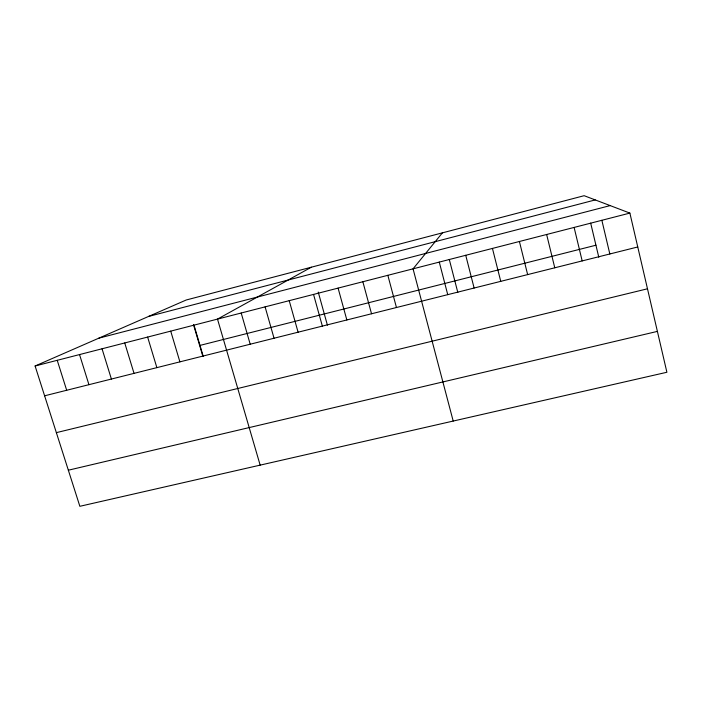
<?xml version="1.0" encoding="UTF-8"?>
<svg xmlns="http://www.w3.org/2000/svg" width="702" height="702" viewBox="0 0 702 702"><rect width="100%" height="100%" fill="white"/><g stroke="black" fill="none" stroke-linecap="round" stroke-linejoin="round"><path stroke-width="1.05" d="M442.409 232.845L413.057 268.831L453.202 421.06M311.337 267.208L217.497 319.103L260.161 465.136M35.1 365.996L186.214 300L584.143 195.7L629.878 213.092L666.9 372.262L79.861 506.3L35.1 365.996L629.878 213.092M148.534 316.453L595.235 199.921M98.885 338.136L610.17 205.598M199.666 345.489L595.937 245.217M44.612 395.805L637.758 246.972M56.362 432.643L647.481 288.794M68.348 470.208L657.397 331.388M57.222 360.31L66.69 390.268M79.537 354.571L88.943 384.687M102.044 348.789L111.399 379.054M124.737 342.953L134.038 373.367M147.631 337.065L156.871 367.637M170.718 331.133L179.905 361.863M194.006 325.149L203.132 356.028M193.462 324.517L202.887 356.405M241.19 313.013L250.202 344.226M265.102 306.871L274.043 338.241M289.215 300.667L298.096 332.204M318.234 292.067L327.413 325.166M313.54 294.419L322.358 326.114M338.092 288.11L346.841 319.972M362.855 281.739L371.533 313.776M387.846 275.316L396.454 307.52M439.276 262.092L447.736 294.656M449.289 259.442L457.818 292.453M465.733 255.291L474.122 288.031M492.444 248.429L500.754 281.353M519.41 241.497L527.641 274.605M546.639 234.494L554.773 267.795M574.113 227.43L582.177 260.925M590.672 223.096L598.797 257.248M601.86 220.296L609.836 253.984"/></g></svg>
